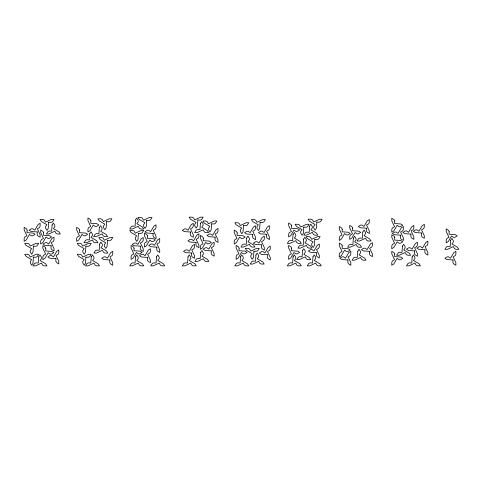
<?xml version="1.0" encoding="UTF-8"?>
<svg xmlns="http://www.w3.org/2000/svg" width="483" height="483" viewBox="0 0 483 483"><rect width="100%" height="100%" fill="white"/><g stroke="black" fill="none" stroke-linecap="round" stroke-linejoin="round"><path stroke-width="0.72" d="M27.139 230.137L27 232.655L33.14 233.072L35.114 234.327L32.85 235.77L31.413 235.789L29.487 234.412L26.215 239.997L24.15 241.307L24.15 238.421L24.844 236.978L26.915 235.795L24.15 229.914L24.15 227.348L26.523 228.857L27.139 230.137M37.269 231.937L37.131 234.448L37.746 235.734L40.119 237.244L40.119 234.678L37.354 228.797L39.425 227.614L40.119 226.171L40.119 223.285L38.06 224.595L34.782 230.18L32.856 228.803L31.419 228.821L29.155 230.264L31.129 231.52L37.269 231.937M43.675 232.782L43.536 235.293L49.677 235.71L51.651 236.966L49.387 238.409L47.95 238.433L46.018 237.056L42.745 242.635L40.681 243.951L40.681 241.065L41.375 239.616L43.446 238.433L40.681 232.552L40.681 229.986L43.053 231.496L43.675 232.782M45.843 248.473L45.704 250.985L51.844 251.401L53.818 252.657L51.554 254.1L50.117 254.118L48.191 252.742L44.913 258.327L42.854 259.637L42.854 256.751L43.548 255.308L45.619 254.124L42.854 248.244L42.854 245.678L45.227 247.187L45.843 248.473M51.156 245.799L51.011 248.31L51.633 249.596L54.005 251.106L54.005 248.534L51.24 242.659L53.311 241.47L54.005 240.027L54.005 237.141L51.941 238.457L48.668 244.036L46.736 242.659L45.299 242.683L43.041 244.12L45.01 245.382L51.156 245.799M55.956 258.647L55.817 261.158L56.439 262.444L58.805 263.953L58.805 261.388L56.04 255.507L58.111 254.324L58.805 252.881L58.805 249.995L56.746 251.305L53.468 256.89L51.542 255.513L50.105 255.531L47.841 256.974L49.815 258.23L55.956 258.647M79.659 230.137L79.52 232.655L85.66 233.072L87.634 234.327L85.37 235.77L83.933 235.789L82.007 234.412L78.735 239.997L76.67 241.307L76.67 238.421L77.365 236.978L79.435 235.795L76.67 229.914L76.67 227.348L79.043 228.857L79.659 230.137M90.925 220.779L90.78 223.291L96.926 223.707L98.894 224.963L96.636 226.406L95.199 226.424L93.267 225.048L89.995 230.632L87.93 231.943L87.93 229.057L88.624 227.614L90.695 226.43L87.93 220.55L87.93 217.984L90.303 219.493L90.925 220.779M109.87 259.969L109.732 262.486L110.353 263.766L112.72 265.276L112.72 262.71L109.955 256.829L112.026 255.646L112.72 254.203L112.72 251.317L110.661 252.627L107.383 258.212L105.457 256.835L104.02 256.853L101.756 258.296L103.73 259.552L109.87 259.969M134.081 248.208L133.936 250.719L140.076 251.136L142.05 252.392L139.792 253.835L138.355 253.853L136.423 252.476L133.151 258.061L131.086 259.371L131.086 256.485L131.781 255.042L133.851 253.859L131.086 247.978L131.086 245.412L133.459 246.922L134.081 248.208M140.378 246.161L140.233 248.673L140.855 249.959L143.228 251.468L143.228 248.902L140.462 243.021L142.533 241.838L143.228 240.395L143.228 237.503L141.163 238.819L137.89 244.404L135.958 243.027L134.522 243.046L132.264 244.489L134.238 245.744L140.378 246.161M147.424 235.849L147.279 238.361L153.419 238.777L155.393 240.033L153.135 241.476L151.698 241.494L149.766 240.117L146.494 245.702L144.429 247.012L144.429 244.126L145.123 242.683L147.194 241.5L144.429 235.619L144.429 233.054L146.802 234.563L147.424 235.849M147.55 257.403L147.412 259.92L148.027 261.2L150.4 262.71L150.4 260.144L147.635 254.263L149.706 253.08L150.4 251.637L150.4 248.751L148.341 250.067L145.063 255.646L143.137 254.269L141.7 254.293L139.436 255.73L141.41 256.986L147.55 257.403M153.153 233.44L153.014 235.952L153.63 237.238L156.003 238.747L156.003 236.181L153.238 230.3L155.309 229.117L156.003 227.674L156.003 224.788L153.938 226.098L150.666 231.683L148.74 230.306L147.303 230.325L145.039 231.768L147.013 233.023L153.153 233.44M156.872 247.151L156.734 249.663L157.349 250.949L159.722 252.458L159.722 249.892L156.957 244.012L159.028 242.828L159.722 241.385L159.722 238.493L157.657 239.809L154.385 245.388L152.459 244.018L151.022 244.036L148.758 245.479L150.732 246.735L156.872 247.151M190.435 232.015L190.29 234.527L190.912 235.813L193.285 237.322L193.285 234.756L190.519 228.876L192.59 227.692L193.285 226.249L193.285 223.363L191.22 224.673L187.947 230.258L186.015 228.882L184.578 228.9L182.32 230.343L184.289 231.599L190.435 232.015M191.66 253.032L191.522 255.549L192.143 256.829L194.516 258.339L194.516 255.773L191.751 249.892L193.822 248.709L194.516 247.266L194.516 244.38L192.451 245.69L189.179 251.275L187.247 249.898L185.81 249.916L183.546 251.359L185.52 252.615L191.66 253.032M196.074 242.442L195.935 244.959L196.557 246.239L198.924 247.749L198.924 245.183L196.158 239.302L198.229 238.119L198.924 236.676L198.924 233.79L196.865 235.1L193.586 240.685L191.66 239.308L190.224 239.326L187.959 240.769L189.934 242.025L196.074 242.442M203.331 238.161L203.186 240.679L209.332 241.095L211.3 242.351L209.042 243.788L207.605 243.812L205.673 242.436L202.401 248.02L200.336 249.331L200.336 246.445L201.031 245.002L203.101 243.818L200.336 237.938L200.336 235.372L202.709 236.881L203.331 238.161M211.282 250.876L211.143 253.388L211.765 254.674L214.138 256.183L214.138 253.617L211.373 247.737L213.444 246.553L214.138 245.104L214.138 242.218L212.073 243.535L208.801 249.113L206.869 247.737L205.432 247.761L203.168 249.198L205.142 250.46L211.282 250.876M215.134 237.111L214.995 239.622L215.611 240.908L217.984 242.418L217.984 239.852L215.219 233.971L217.29 232.788L217.984 231.345L217.984 228.453L215.919 229.769L212.647 235.348L210.721 233.977L209.284 233.995L207.02 235.438L208.994 236.694L215.134 237.111M237.219 232.878L237.081 235.396L243.221 235.813L245.195 237.068L242.931 238.505L241.494 238.53L239.568 237.153L236.29 242.738L234.231 244.048L234.231 241.162L234.925 239.719L236.996 238.536L234.231 232.655L234.231 230.089L236.604 231.599L237.219 232.878M239.121 248.208L238.976 250.719L245.116 251.136L247.091 252.392L244.827 253.835L243.396 253.853L241.464 252.476L238.191 258.061L236.127 259.371L236.127 256.485L236.821 255.042L238.892 253.859L236.127 247.978L236.127 245.412L238.499 246.922L239.121 248.208M252.669 234.4L252.531 236.911L253.146 238.197L255.519 239.707L255.519 237.141L252.754 231.26L254.825 230.077L255.519 228.634L255.519 225.748L253.46 227.058L250.182 232.643L248.256 231.266L246.819 231.285L244.555 232.728L246.529 233.983L252.669 234.4M261.466 244.821L261.327 247.338L261.943 248.618L264.316 250.128L264.316 247.562L261.551 241.681L263.621 240.498L264.316 239.055L264.316 236.169L262.251 237.479L258.979 243.064L257.053 241.687L255.616 241.711L253.352 243.148L255.326 244.404L261.466 244.821M266.574 234.279L266.429 236.797L267.051 238.077L269.423 239.586L269.423 237.02L266.658 231.14L268.729 229.956L269.423 228.513L269.423 225.627L267.359 226.938L264.086 232.522L262.154 231.146L260.717 231.164L258.459 232.607L260.428 233.863L266.574 234.279M267.419 254.728L267.274 257.24L267.896 258.52L270.269 260.035L270.269 257.463L267.504 251.583L269.574 250.399L270.269 248.956L270.269 246.07L268.204 247.387L264.932 252.965L263 251.589L261.563 251.613L259.305 253.05L261.279 254.306L267.419 254.728M291.635 225.766L291.497 228.284L297.637 228.701L299.611 229.956L297.347 231.399L295.91 231.417L293.984 230.041L290.712 235.626L288.647 236.936L288.647 234.05L289.341 232.607L291.412 231.423L288.647 225.543L288.647 222.977L291.02 224.486L291.635 225.766M291.635 248.208L291.497 250.719L297.637 251.136L299.611 252.392L297.347 253.835L295.91 253.853L293.984 252.476L290.712 258.061L288.647 259.371L288.647 256.485L289.341 255.042L291.412 253.859L288.647 247.978L288.647 245.412L291.02 246.922L291.635 248.208M316.462 252.687L316.323 255.205L316.939 256.485L319.311 257.994L319.311 255.429L316.546 249.548L318.617 248.365L319.311 246.922L319.311 244.036L317.253 245.346L313.974 250.931L312.048 249.554L310.611 249.572L308.347 251.015L310.321 252.271L316.462 252.687M342.26 229.31L342.121 231.822L348.261 232.238L350.235 233.5L347.971 234.937L346.534 234.961L344.608 233.585L341.33 239.163L339.271 240.48L339.271 237.594L339.966 236.145L342.036 234.961L339.271 229.081L339.271 226.515L341.644 228.024L342.26 229.31M342.26 245.841L342.121 248.359L348.261 248.775L350.235 250.031L347.971 251.468L346.534 251.492L344.608 250.116L341.33 255.7L339.271 257.01L339.271 254.124L339.966 252.681L342.036 251.498L339.271 245.618L339.271 243.052L341.644 244.561L342.26 245.841M347.989 259.969L347.851 262.486L348.472 263.766L350.845 265.276L350.845 262.71L348.08 256.829L350.151 255.646L350.845 254.203L350.845 251.317L348.78 252.627L345.508 258.212L343.576 256.835L342.139 256.853L339.875 258.296L341.849 259.552L347.989 259.969M352.729 228.218L352.59 230.729L358.73 231.152L360.704 232.408L358.44 233.844L357.003 233.869L355.077 232.492L351.799 238.071L349.74 239.387L349.74 236.501L350.435 235.058L352.505 233.869L349.74 227.994L349.74 225.422L352.113 226.938L352.729 228.218M366.458 228.193L366.313 230.705L366.935 231.991L369.308 233.5L369.308 230.934L366.543 225.054L368.614 223.871L369.308 222.428L369.308 219.542L367.243 220.852L363.971 226.436L362.039 225.06L360.602 225.078L358.344 226.521L360.312 227.777L366.458 228.193M369.58 251.341L369.441 253.853L370.056 255.139L372.429 256.648L372.429 254.082L369.664 248.202L371.735 247.018L372.429 245.575L372.429 242.689L370.37 244L367.092 249.584L365.166 248.208L363.729 248.226L361.465 249.669L363.439 250.925L369.58 251.341M394.78 221.045L394.641 223.557L400.781 223.973L402.756 225.229L400.492 226.672L399.055 226.69L397.129 225.313L393.85 230.898L391.791 232.208L391.791 229.322L392.486 227.879L394.557 226.696L391.791 220.816L391.791 218.25L394.158 219.759L394.78 221.045M394.78 237.576L394.641 240.087L400.781 240.51L402.756 241.766L400.492 243.203L399.055 243.227L397.129 241.85L393.85 247.429L391.791 248.745L391.791 245.859L392.486 244.416L394.557 243.233L391.791 237.352L391.791 234.786L394.158 236.296L394.78 237.576M394.78 254.112L394.641 256.624L400.781 257.041L402.756 258.296L400.492 259.739L399.055 259.757L397.129 258.381L393.85 263.966L391.791 265.276L391.791 262.39L392.486 260.947L394.557 259.763L391.791 253.883L391.791 251.317L394.158 252.826L394.78 254.112M400.51 235.173L400.371 237.684L400.993 238.97L403.365 240.48L403.365 237.914L400.6 232.033L402.671 230.85L403.365 229.401L403.365 226.515L401.301 227.831L398.028 233.41L396.096 232.033L394.659 232.057L392.395 233.5L394.37 234.756L400.51 235.173M410.985 234.08L410.84 236.592L411.462 237.877L413.834 239.387L413.834 236.821L411.069 230.94L413.14 229.757L413.834 228.314L413.834 225.422L411.77 226.738L408.497 232.317L406.565 230.946L405.128 230.965L402.87 232.408L404.839 233.663L410.985 234.08M414.529 250.9L414.39 253.412L415.006 254.698L417.378 256.207L417.378 253.641L414.613 247.761L416.684 246.578L417.378 245.135L417.378 242.243L415.32 243.559L412.041 249.137L410.115 247.767L408.678 247.785L406.414 249.228L408.389 250.484L414.529 250.9M421.454 232.987L421.309 235.499L421.931 236.785L424.303 238.294L424.303 235.728L421.538 229.848L423.609 228.664L424.303 227.221L424.303 224.335L422.239 225.646L418.966 231.23L417.034 229.854L415.603 229.872L413.339 231.315L415.314 232.571L421.454 232.987M424.998 249.808L424.859 252.319L425.481 253.605L427.847 255.115L427.847 252.549L425.082 246.668L427.153 245.485L427.847 244.042L427.847 241.156L425.789 242.466L422.51 248.051L420.584 246.674L419.147 246.692L416.883 248.135L418.858 249.391L424.998 249.808M449.196 231.671L449.057 234.189L455.197 234.605L457.172 235.861L454.908 237.298L453.471 237.322L451.545 235.946L448.266 241.53L446.207 242.84L446.207 239.954L446.902 238.511L448.973 237.328L446.207 231.448L446.207 228.882L448.58 230.391L449.196 231.671M453.03 259.969L452.891 262.486L453.513 263.766L455.886 265.276L455.886 262.71L453.12 256.829L455.185 255.646L455.886 254.203L455.886 251.317L453.821 252.627L450.548 258.212L448.616 256.835L447.18 256.853L444.915 258.296L446.89 259.552L453.03 259.969M33.381 246.149L32.965 252.289L31.709 254.263L30.272 251.999L30.248 250.568L31.624 248.636L26.046 245.364L24.73 243.299L27.616 243.299L29.058 243.993L30.242 246.064L36.122 243.299L38.688 243.299L37.179 245.672L35.899 246.294L33.381 246.149M33.381 257.137L32.965 263.277L31.709 265.252L30.272 262.987L30.248 261.551L31.624 259.619L26.046 256.346L24.73 254.281L27.616 254.281L29.058 254.976L30.242 257.047L36.122 254.281L38.688 254.281L37.179 256.654L35.899 257.276L33.381 257.137M38.718 256.865L38.302 263.006L35.79 262.867L34.504 263.489L32.995 265.855L35.561 265.855L41.441 263.09L42.625 265.161L44.074 265.855L46.96 265.855L45.643 263.796L40.065 260.518L41.435 258.592L41.417 257.155L39.974 254.891L38.718 256.865M48.674 222.265L48.252 228.405L46.996 230.379L45.559 228.115L45.535 226.678L46.911 224.746L41.333 221.474L40.017 219.409L42.902 219.409L44.345 220.103L45.535 222.174L51.409 219.409L53.981 219.409L52.466 221.782L51.186 222.403L48.674 222.265M52.098 224.993L51.681 231.134L49.163 230.995L47.883 231.617L46.374 233.989L48.94 233.989L54.82 231.224L56.004 233.295L57.447 233.989L60.333 233.989L59.023 231.925L53.438 228.652L54.814 226.72L54.796 225.283L53.353 223.025L52.098 224.993M85.902 246.149L85.485 252.289L84.229 254.263L82.792 251.999L82.768 250.568L84.145 248.636L78.566 245.364L77.25 243.299L80.136 243.299L81.579 243.993L82.762 246.064L88.643 243.299L91.209 243.299L89.699 245.672L88.419 246.294L85.902 246.149M85.902 257.137L85.485 263.277L84.229 265.252L82.792 262.987L82.768 261.551L84.145 259.619L78.566 256.346L77.25 254.281L80.136 254.281L81.579 254.976L82.762 257.047L88.643 254.281L91.209 254.281L89.699 256.654L88.419 257.276L85.902 257.137M89.699 233.736L89.277 239.882L86.765 239.737L85.485 240.359L83.976 242.732L86.542 242.732L92.422 239.966L93.605 242.037L95.048 242.732L97.934 242.732L96.618 240.667L91.039 237.394L92.416 235.463L92.392 234.026L90.955 231.768L89.699 233.736M91.239 256.865L90.822 263.006L88.311 262.867L87.025 263.489L85.515 265.855L88.081 265.855L93.962 263.09L95.145 265.161L96.588 265.855L99.48 265.855L98.164 263.796L92.585 260.518L93.956 258.592L93.937 257.155L92.494 254.891L91.239 256.865M99.347 227.638L98.93 233.778L96.413 233.639L95.133 234.255L93.624 236.628L96.189 236.628L102.07 233.863L103.253 235.933L104.696 236.628L107.582 236.628L106.272 234.569L100.687 231.291L102.064 229.365L102.04 227.928L100.603 225.664L99.347 227.638M99.643 244.09L99.22 250.23L96.709 250.091L95.429 250.707L93.913 253.08L96.485 253.08L102.36 250.315L103.549 252.386L104.992 253.08L107.878 253.08L106.562 251.021L100.983 247.743L102.36 245.817L102.336 244.38L100.899 242.116L99.643 244.09M106.562 221.655L106.145 227.795L104.889 229.769L103.447 227.505L103.428 226.068L104.805 224.142L99.22 220.87L97.91 218.805L100.796 218.805L102.239 219.499L103.422 221.57L109.303 218.805L111.869 218.805L110.359 221.178L109.073 221.794L106.562 221.655M107.486 240.329L107.063 246.469L105.807 248.443L104.37 246.179L104.346 244.742L105.723 242.816L100.144 239.538L98.828 237.479L101.714 237.479L103.157 238.173L104.346 240.244L110.221 237.479L112.793 237.479L111.277 239.852L109.997 240.468L107.486 240.329M135.494 220.037L135.077 226.177L132.565 226.038L131.279 226.66L129.77 229.033L132.336 229.033L138.216 226.267L139.4 228.338L140.843 229.033L143.729 229.033L142.419 226.968L136.834 223.695L138.21 221.763L138.192 220.326L136.749 218.062L135.494 220.037M135.494 256.865L135.077 263.006L132.565 262.867L131.279 263.489L129.77 265.855L132.336 265.855L138.216 263.09L139.4 265.161L140.843 265.855L143.729 265.855L142.419 263.796L136.834 260.518L138.21 258.592L138.192 257.155L136.749 254.891L135.494 256.865M138.422 233.295L138.005 239.435L136.749 241.409L135.312 239.145L135.288 237.708L136.665 235.776L131.08 232.504L129.77 230.439L132.656 230.439L134.099 231.134L135.282 233.204L141.163 230.439L143.729 230.439L142.219 232.812L140.939 233.434L138.422 233.295M146.693 220.308L146.271 226.449L145.015 228.423L143.578 226.159L143.554 224.722L144.93 222.796L139.352 219.517L138.035 217.459L140.921 217.459L142.364 218.153L143.554 220.224L149.428 217.459L152 217.459L150.485 219.831L149.205 220.447L146.693 220.308M156.486 256.865L156.069 263.006L153.552 262.867L152.272 263.489L150.762 265.855L153.328 265.855L159.209 263.09L160.392 265.161L161.835 265.855L164.721 265.855L163.405 263.796L157.826 260.518L159.203 258.592L159.179 257.155L157.742 254.891L156.486 256.865M188.014 256.865L187.597 263.006L185.086 262.867L183.8 263.489L182.29 265.855L184.856 265.855L190.737 263.09L191.92 265.161L193.363 265.855L196.249 265.855L194.939 263.796L189.354 260.518L190.731 258.592L190.713 257.155L189.27 254.891L188.014 256.865M197.831 219.994L197.414 226.135L196.158 228.109L194.721 225.845L194.697 224.408L196.074 222.482L190.489 219.204L189.179 217.145L192.065 217.145L193.508 217.839L194.691 219.91L200.572 217.145L203.138 217.145L201.628 219.511L200.348 220.133L197.831 219.994M200.379 223.581L199.962 229.721L197.45 229.582L196.164 230.204L194.655 232.577L197.221 232.577L203.101 229.811L204.285 231.882L205.728 232.577L208.614 232.577L207.304 230.512L201.719 227.239L203.095 225.307L203.077 223.871L201.634 221.612L200.379 223.581M200.602 252.488L200.185 258.628L197.668 258.49L196.388 259.105L194.878 261.478L197.444 261.478L203.325 258.713L204.508 260.784L205.951 261.478L208.837 261.478L207.521 259.419L201.942 256.141L203.319 254.215L203.295 252.778L201.858 250.514L200.602 252.488M211.578 223.852L211.162 229.993L209.906 231.967L208.463 229.703L208.439 228.266L209.815 226.34L204.237 223.061L202.92 221.003L205.806 221.003L207.255 221.697L208.439 223.768L214.319 221.003L216.885 221.003L215.376 223.375L214.09 223.991L211.578 223.852M240.534 256.865L240.117 263.006L237.606 262.867L236.32 263.489L234.81 265.855L237.376 265.855L243.257 263.09L244.44 265.161L245.883 265.855L248.769 265.855L247.459 263.796L241.874 260.518L243.251 258.592L243.233 257.155L241.79 254.891L240.534 256.865M243.462 225.579L243.046 231.719L241.79 233.694L240.347 231.429L240.329 229.993L241.705 228.067L236.121 224.788L234.81 222.729L237.696 222.729L239.139 223.424L240.323 225.495L246.203 222.729L248.769 222.729L247.26 225.102L245.98 225.718L243.462 225.579M246.704 238.077L246.288 244.217L243.77 244.078L242.49 244.694L240.981 247.067L243.547 247.067L249.427 244.301L250.611 246.372L252.054 247.067L254.939 247.067L253.629 245.008L248.045 241.729L249.421 239.803L249.403 238.367L247.96 236.102L246.704 238.077M253.943 251.19L253.527 257.33L252.271 259.305L250.828 257.041L250.81 255.604L252.186 253.678L246.602 250.399L245.292 248.34L248.177 248.34L249.62 249.035L250.804 251.106L256.684 248.34L259.25 248.34L257.741 250.713L256.455 251.329L253.943 251.19M255.918 255.054L255.495 261.2L252.983 261.055L251.703 261.677L250.194 264.05L252.76 264.05L258.64 261.285L259.824 263.356L261.267 264.05L264.153 264.05L262.837 261.985L257.258 258.713L258.634 256.781L258.61 255.344L257.173 253.086L255.918 255.054M260.071 222.379L259.655 228.519L258.399 230.494L256.956 228.23L256.938 226.793L258.314 224.867L252.73 221.588L251.42 219.53L254.306 219.53L255.749 220.224L256.932 222.295L262.812 219.53L265.378 219.53L263.869 221.902L262.583 222.518L260.071 222.379M293.054 234.43L292.638 240.57L290.12 240.431L288.84 241.047L287.331 243.42L289.897 243.42L295.777 240.655L296.96 242.726L298.403 243.42L301.289 243.42L299.979 241.355L294.395 238.083L295.771 236.157L295.753 234.72L294.31 232.456L293.054 234.43M293.054 256.865L292.638 263.006L290.12 262.867L288.84 263.489L287.331 265.855L289.897 265.855L295.777 263.09L296.96 265.161L298.403 265.855L301.289 265.855L299.979 263.796L294.395 260.518L295.771 258.592L295.753 257.155L294.31 254.891L293.054 256.865M303.783 227.143L303.366 233.283L302.11 235.257L300.674 232.993L300.649 231.556L302.026 229.63L296.441 226.358L295.131 224.293L298.017 224.293L299.46 224.987L300.643 227.058L306.524 224.293L309.09 224.293L307.58 226.666L306.3 227.282L303.783 227.143M302.509 250.653L302.092 256.793L299.581 256.654L298.295 257.276L296.785 259.643L299.351 259.643L305.232 256.878L306.415 258.948L307.864 259.643L310.75 259.643L309.434 257.584L303.855 254.306L305.232 252.38L305.208 250.943L303.771 248.679L302.509 250.653M303.62 239.145L303.203 245.286L300.692 245.147L299.406 245.769L297.896 248.141L300.462 248.141L306.343 245.376L307.526 247.447L308.975 248.141L311.861 248.141L310.545 246.076L304.966 242.804L306.343 240.872L306.319 239.435L304.882 237.171L303.62 239.145M309.573 226.165L309.156 232.305L306.645 232.16L305.359 232.782L303.849 235.155L306.415 235.155L312.296 232.389L313.479 234.46L314.928 235.155L317.814 235.155L316.498 233.09L310.919 229.817L312.296 227.885L312.272 226.449L310.835 224.19L309.573 226.165M312.978 256.865L312.561 263.006L310.05 262.867L308.764 263.489L307.254 265.855L309.82 265.855L315.701 263.09L316.884 265.161L318.327 265.855L321.213 265.855L319.903 263.796L314.318 260.518L315.695 258.592L315.677 257.155L314.234 254.891L312.978 256.865M314.819 239.417L314.403 245.557L313.147 247.531L311.704 245.267L311.686 243.83L313.062 241.905L307.478 238.626L306.168 236.567L309.054 236.567L310.497 237.262L311.68 239.333L317.56 236.567L320.126 236.567L318.617 238.934L317.331 239.556L314.819 239.417M316.818 222.047L316.401 228.193L315.145 230.162L313.702 227.904L313.684 226.467L315.061 224.535L309.476 221.262L308.166 219.197L311.052 219.197L312.495 219.892L313.678 221.963L319.559 219.197L322.125 219.197L320.615 221.57L319.335 222.192L316.818 222.047M353.351 238.24L352.928 244.38L350.416 244.241L349.137 244.857L347.627 247.23L350.193 247.23L356.074 244.464L357.257 246.535L358.7 247.23L361.586 247.23L360.27 245.165L354.691 241.892L356.068 239.966L356.043 238.53L354.607 236.265L353.351 238.24M357.794 251.226L357.372 257.367L354.86 257.222L353.58 257.844L352.065 260.216L354.637 260.216L360.511 257.451L361.701 259.522L363.144 260.216L366.029 260.216L364.713 258.151L359.135 254.879L360.511 252.947L360.487 251.51L359.05 249.252L357.794 251.226M362.805 232.027L362.389 238.167L359.877 238.028L358.591 238.644L357.082 241.017L359.648 241.017L365.528 238.252L366.712 240.323L368.155 241.017L371.041 241.017L369.73 238.952L364.146 235.68L365.522 233.754L365.504 232.317L364.061 230.053L362.805 232.027M402.393 246.27L401.977 252.41L399.465 252.271L398.179 252.887L396.67 255.259L399.236 255.259L405.116 252.494L406.3 254.565L407.743 255.259L410.628 255.259L409.318 253.201L403.734 249.922L405.11 247.996L405.092 246.559L403.649 244.295L402.393 246.27M412.18 256.865L411.764 263.006L409.252 262.867L407.966 263.489L406.457 265.855L409.023 265.855L414.903 263.09L416.086 265.161L417.529 265.855L420.415 265.855L419.105 263.796L413.52 260.518L414.897 258.592L414.879 257.155L413.436 254.891L412.18 256.865M450.615 240.335L450.198 246.475L447.681 246.336L446.401 246.952L444.891 249.325L447.457 249.325L453.338 246.559L454.521 248.63L455.964 249.325L458.85 249.325L457.54 247.26L451.955 243.987L453.332 242.055L453.308 240.625L451.871 238.361L450.615 240.335"/></g></svg>
